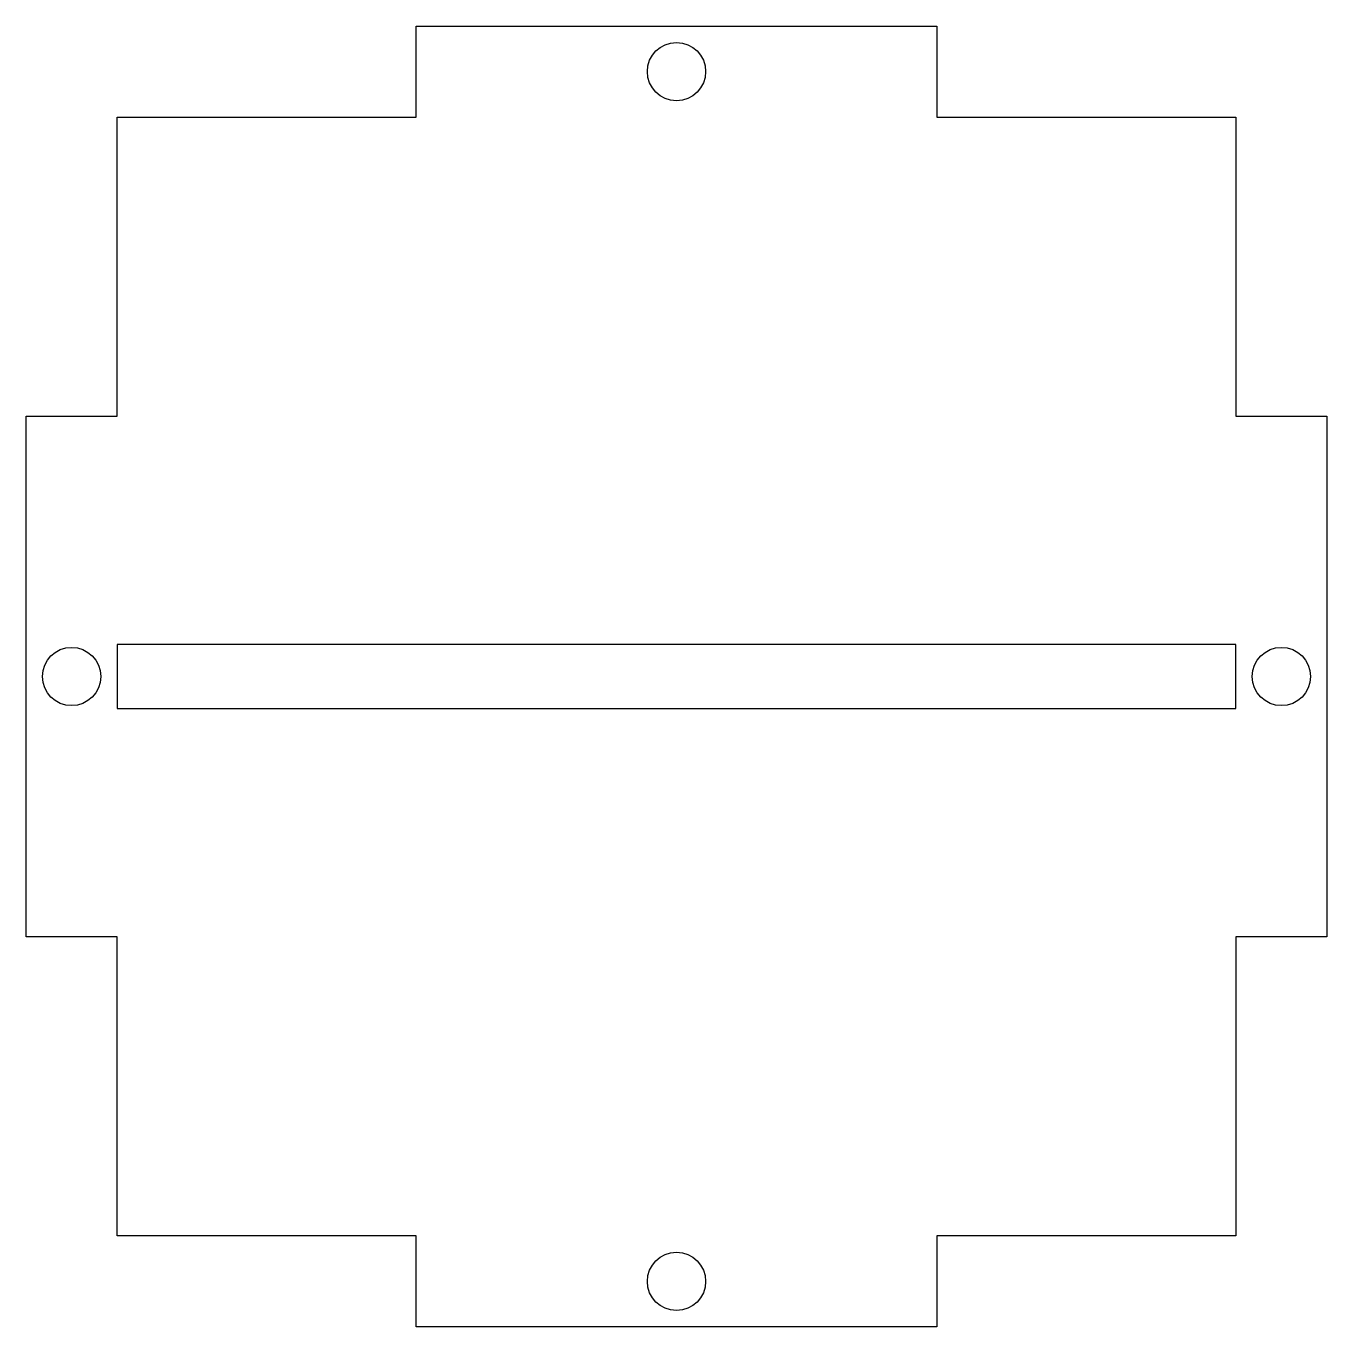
# Model space of a CAD drawing. Header units: inches. Extents: x -1.25 to 1.25, y -1.25 to 1.25.
import ezdxf

# ---------------------------------------------------------------- set-up
doc = ezdxf.new("R2010")
doc.units = ezdxf.units.IN
doc.layers.get('0').update_dxf_attribs({"linetype": 'CONTINUOUS'})

msp = doc.modelspace()

# ---------------------------------------------------------------- linework, layer by layer
for points in [[(0.5, 1.25), (0.5, 1.075), (1.075, 1.075), (1.075, 0.5), (1.25, 0.5), (1.25, -0.5), (1.075, -0.5), (1.075, -1.075), (0.5, -1.075), (0.5, -1.25), (-0.5, -1.25), (-0.5, -1.075), (-1.075, -1.075), (-1.075, -0.5), (-1.25, -0.5), (-1.25, 0.5), (-1.075, 0.5), (-1.075, 1.075), (-0.5, 1.075), (-0.5, 1.25)], [(-1.075, 0.0615), (-1.075, -0.0615), (1.075, -0.0615), (1.075, 0.0615)]]:
    msp.add_lwpolyline(points, close=True)
for centre in [(0, 1.1625), (-1.1625, 0), (1.1625, 0), (0, -1.1625)]:
    msp.add_circle(centre, 0.056)

doc.saveas('drawing.dxf')
